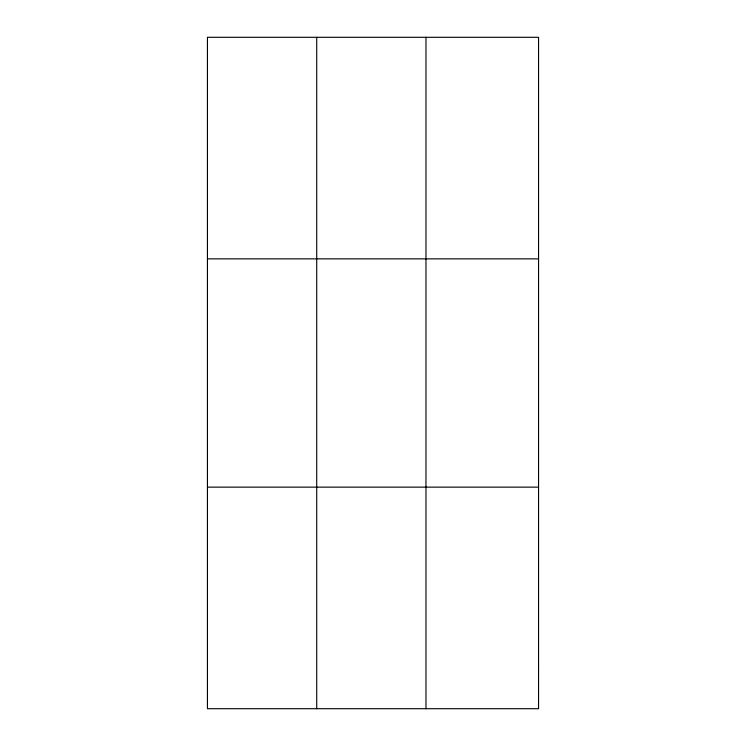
<?xml version="1.0" encoding="UTF-8"?>
<svg xmlns="http://www.w3.org/2000/svg" width="746" height="746" viewBox="0 0 746 746"><rect width="100%" height="100%" fill="white"/><g stroke="black" fill="none" stroke-linecap="round" stroke-linejoin="round"><path stroke-width="1.12" d="M316.714 708.7L316.714 37.3M425.975 708.7L425.975 37.3M207.444 258.862L538.556 258.862M207.444 487.138L538.556 487.138M538.556 664.388L538.556 708.7L207.444 708.7L207.444 37.3L538.556 37.3L538.556 664.388"/></g></svg>
